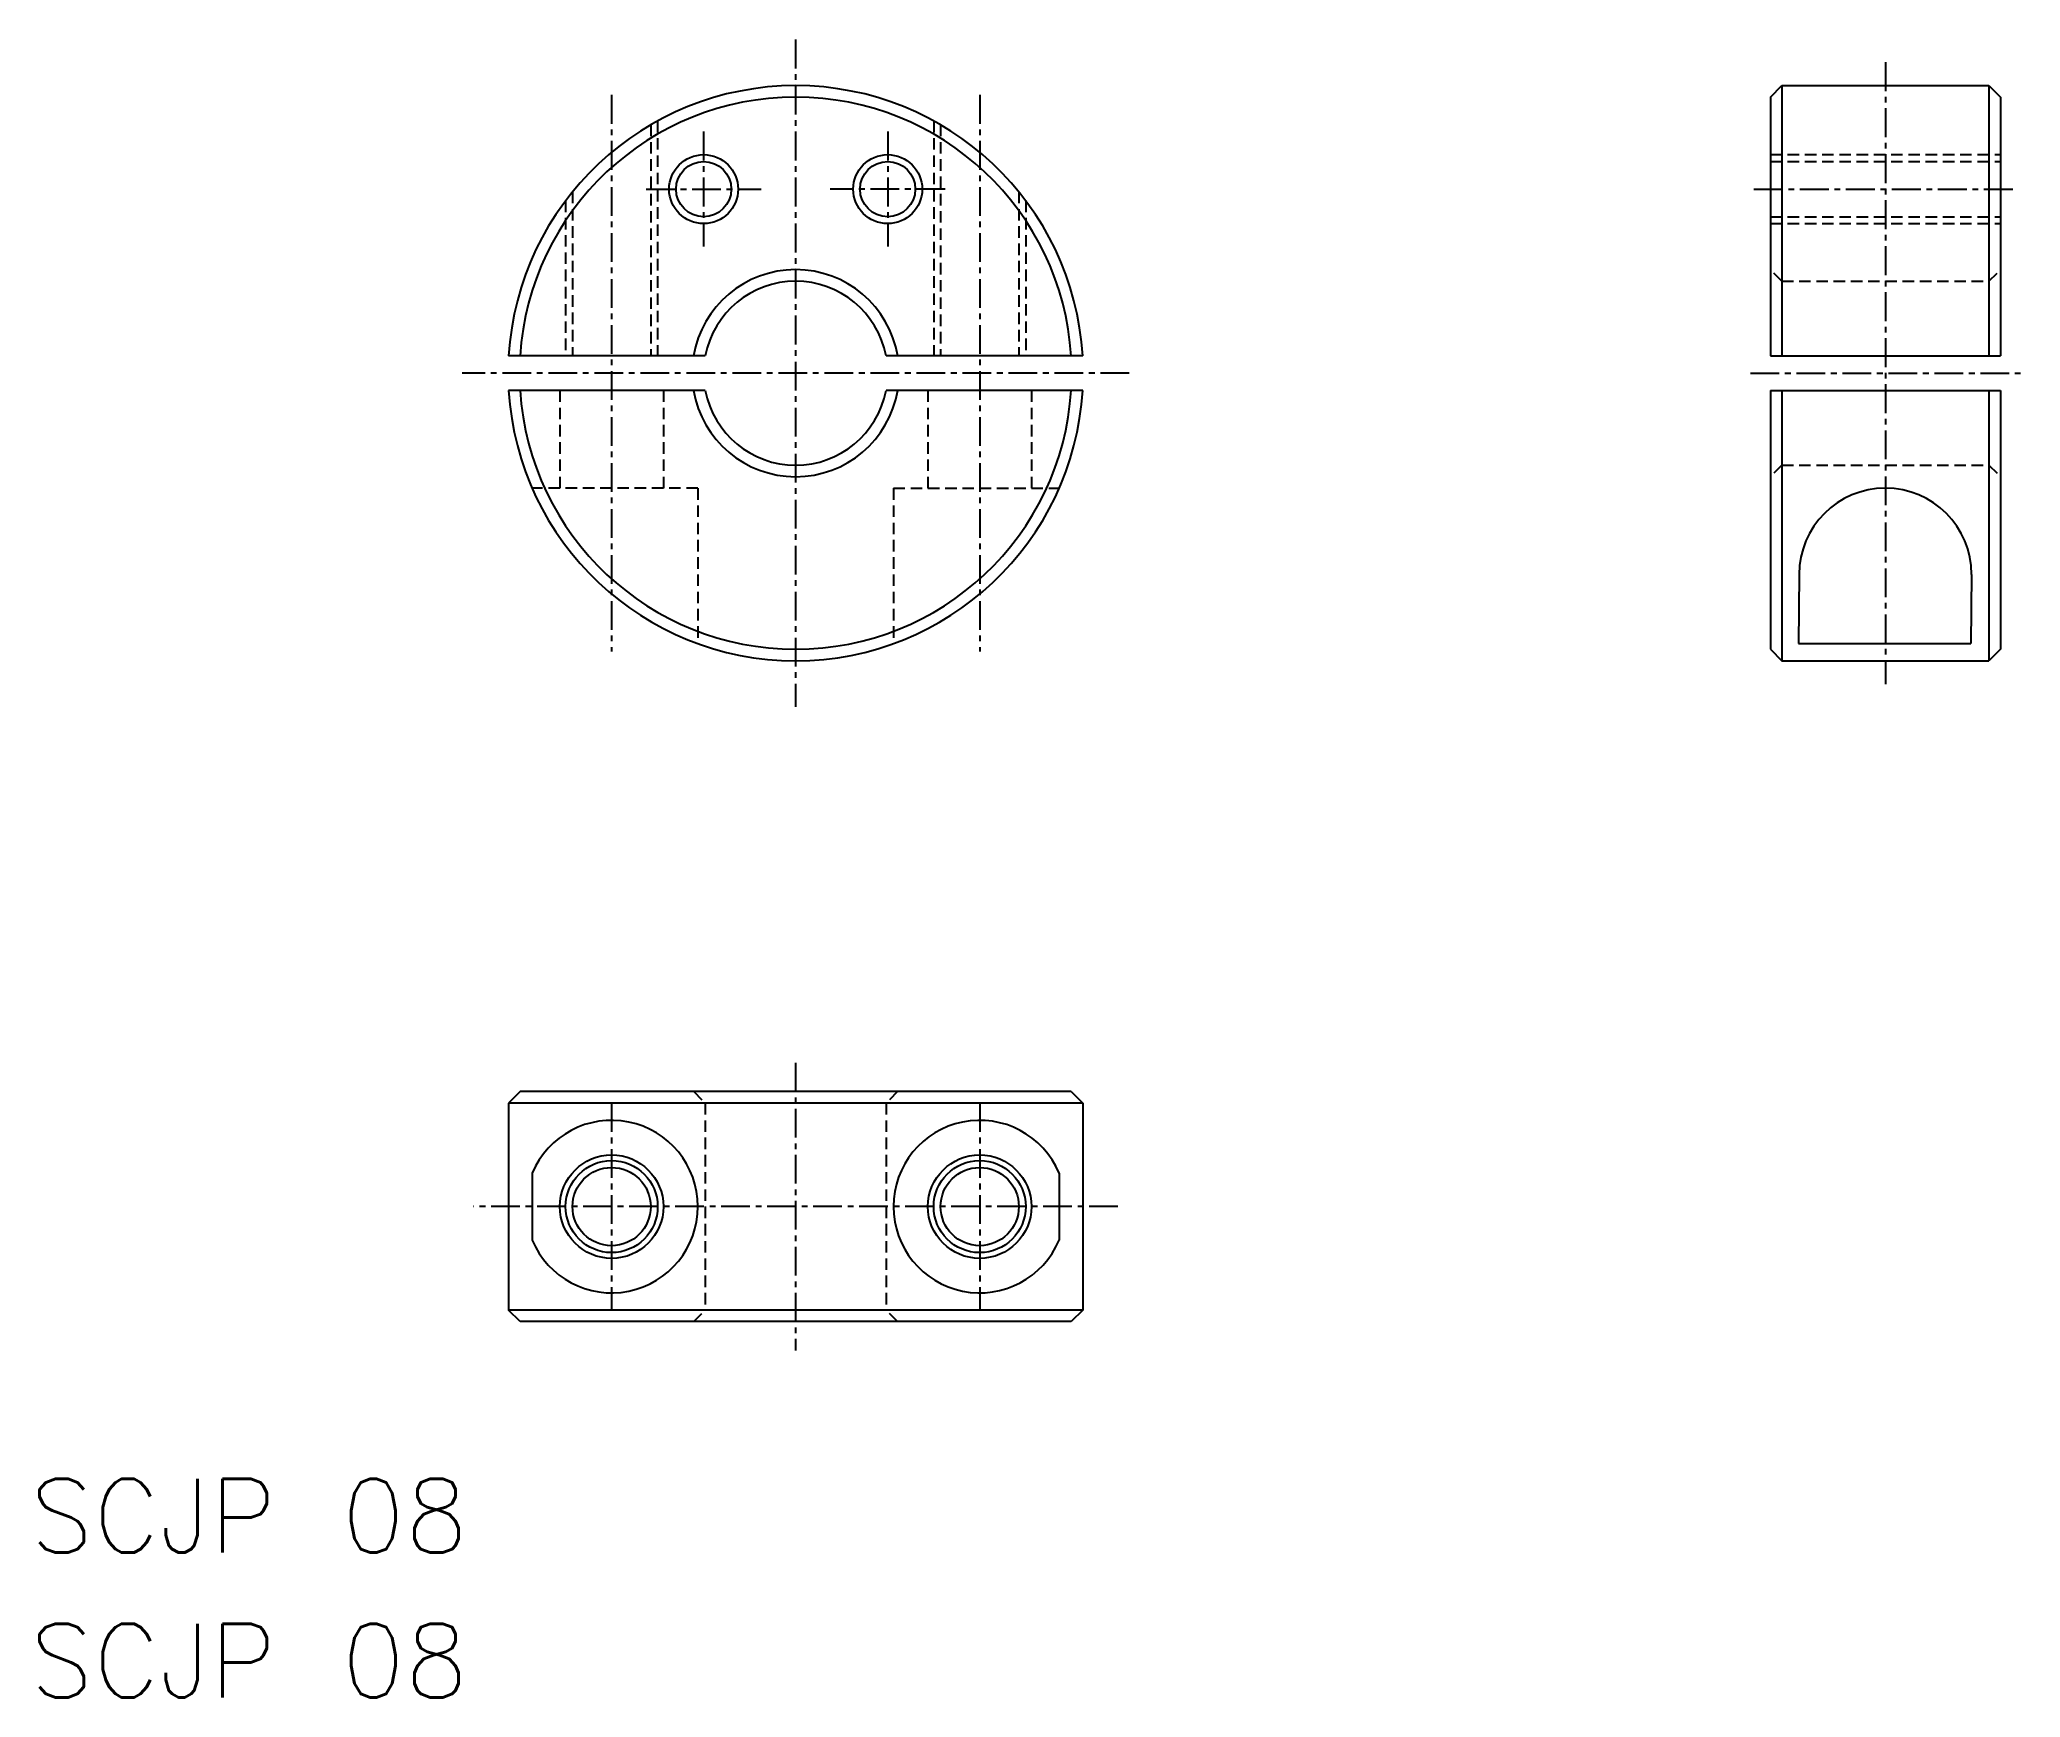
# Model space of a CAD drawing. Extents: x 92.8 to 178.9, y -422.5 to -350.4.
import ezdxf

# ---------------------------------------------------------------- set-up
doc = ezdxf.new("R2010")
doc.units = 0
doc.linetypes.add('CENTER', pattern=[2, 1.25, -0.25, 0.25, -0.25])
doc.linetypes.add('DASHED', pattern=[0.75, 0.5, -0.25])
doc.layers.get('0').update_dxf_attribs({"linetype": 'CONTINUOUS'})
doc.layers.add('CENTER', color=1, linetype='CENTER')
doc.styles.get("Standard").update_dxf_attribs({"font": 'txt.shx', "bigfont": 'bigfont.shx'})

msp = doc.modelspace()

# ---------------------------------------------------------------- linework, layer by layer
at = {"color": 7, "linetype": 'CONTINUOUS'}
for p, q in [((168.069, -352.902), (168.569, -352.402)), ((168.069, -352.902), (168.069, -364.152)), ((168.569, -352.402), (168.569, -364.152)), ((168.569, -352.402), (177.569, -352.402)), ((177.569, -352.402), (177.569, -364.152)), ((177.569, -352.402), (178.069, -352.902)), ((178.069, -352.902), (178.069, -364.152)), ((121.768, -364.152), (113.22, -364.152)), ((138.175, -364.152), (129.626, -364.152)), ((168.069, -364.152), (178.069, -364.152)), ((121.768, -365.652), (113.22, -365.652)), ((138.175, -365.652), (129.626, -365.652)), ((168.069, -365.652), (178.069, -365.652)), ((168.069, -365.652), (168.069, -376.902)), ((168.569, -365.652), (168.569, -377.402)), ((177.569, -365.652), (177.569, -377.402)), ((178.069, -365.652), (178.069, -376.902)), ((169.319, -373.652), (169.285, -376.657)), ((176.819, -373.652), (176.785, -376.657)), ((168.069, -376.902), (168.569, -377.402)), ((169.285, -376.657), (176.785, -376.657)), ((178.069, -376.902), (177.569, -377.402)), ((168.569, -377.402), (177.569, -377.402)), ((113.72, -396.132), (113.22, -396.632)), ((138.175, -396.632), (113.22, -396.632)), ((113.22, -396.632), (113.22, -405.632)), ((137.675, -396.132), (113.72, -396.132)), ((137.675, -396.132), (138.175, -396.632)), ((138.175, -396.632), (138.175, -405.632)), ((114.241, -399.677), (114.241, -402.586)), ((137.154, -399.677), (137.154, -402.586)), ((138.175, -405.632), (113.22, -405.632)), ((113.72, -406.132), (113.22, -405.632)), ((137.675, -406.132), (113.72, -406.132)), ((138.175, -405.632), (137.675, -406.132))]:
    msp.add_line(p, q, dxfattribs=at)
at = {"color": 3, "linetype": 'DASHED'}
for p, q in [((119.397, -354.106), (119.397, -364.152)), ((119.697, -353.936), (119.697, -364.152)), ((131.697, -353.936), (131.697, -364.152)), ((131.997, -354.106), (131.997, -364.152)), ((168.069, -355.402), (178.069, -355.402)), ((168.069, -355.702), (178.069, -355.702)), ((115.997, -357.018), (115.997, -364.152)), ((135.397, -357.018), (135.397, -364.152)), ((115.697, -357.402), (115.697, -364.152)), ((135.697, -357.402), (135.697, -364.152)), ((168.069, -358.102), (178.069, -358.102)), ((168.069, -358.402), (178.069, -358.402)), ((168.569, -360.902), (168.069, -360.402)), ((177.569, -360.902), (178.069, -360.402)), ((168.569, -360.902), (177.569, -360.902)), ((115.447, -365.652), (115.447, -369.902)), ((119.947, -365.652), (119.947, -369.902)), ((131.447, -365.652), (131.447, -369.902)), ((135.947, -365.652), (135.947, -369.902)), ((168.569, -368.902), (168.069, -369.402)), ((168.569, -368.902), (177.569, -368.902)), ((177.569, -368.902), (178.069, -369.402)), ((121.447, -369.902), (114.241, -369.902)), ((121.447, -369.902), (121.447, -376.657)), ((129.947, -369.902), (129.947, -376.657)), ((129.947, -369.902), (137.154, -369.902)), ((121.268, -396.132), (121.768, -396.632)), ((121.768, -396.632), (121.768, -405.632)), ((130.126, -396.132), (129.626, -396.632)), ((129.626, -396.632), (129.626, -405.632)), ((121.268, -406.132), (121.768, -405.632)), ((130.126, -406.132), (129.626, -405.632))]:
    msp.add_line(p, q, dxfattribs=at)
at = {"color": 3, "linetype": 'CONTINUOUS'}
for centre, radius in [((121.697, -356.902), 1.5), ((129.697, -356.902), 1.5), ((117.697, -401.132), 2), ((133.697, -401.132), 2)]:
    msp.add_circle(centre, radius, dxfattribs=at)
at = {"color": 7, "linetype": 'CONTINUOUS'}
for centre, radius in [((121.697, -356.902), 1.2), ((129.697, -356.902), 1.2), ((117.697, -401.132), 2.25), ((117.697, -401.132), 1.7), ((133.697, -401.132), 2.25), ((133.697, -401.132), 1.7)]:
    msp.add_circle(centre, radius, dxfattribs=at)
for centre, radius, start, end in [((125.697, -364.902), 12.5, 3.43981, 176.56019), ((125.697, -364.902), 12, 3.58332, 176.41668), ((125.697, -364.902), 4.5, 9.59407, 170.40593), ((125.697, -364.902), 4, 10.80692, 169.19308), ((125.697, -364.902), 12.5, 183.43981, 356.56019), ((125.697, -364.902), 12, 183.58332, 356.41668), ((125.697, -364.902), 4.5, 189.59407, 350.40593), ((125.697, -364.902), 4, 190.80692, 349.19308), ((173.069, -373.652), 3.75, 0, 180), ((117.697, -401.132), 3.75, 202.82158, 157.17842), ((133.697, -401.132), 3.75, 22.82158, 337.17842)]:
    msp.add_arc(centre, radius, start, end, dxfattribs=at)
at = {"layer": 'CENTER', "color": 1, "linetype": 'CENTER'}
for p, q in [((125.697, -350.402), (125.697, -379.402)), ((173.069, -351.387), (173.069, -378.417)), ((117.697, -352.809), (117.697, -376.995)), ((133.697, -352.809), (133.697, -376.995)), ((121.697, -354.402), (121.697, -359.402)), ((129.697, -354.402), (129.697, -359.402)), ((119.197, -356.902), (124.197, -356.902)), ((132.197, -356.902), (127.197, -356.902)), ((167.355, -356.902), (178.783, -356.902)), ((140.197, -364.902), (111.197, -364.902)), ((167.201, -364.902), (178.937, -364.902)), ((125.697, -394.882), (125.697, -407.382)), ((117.697, -396.632), (117.697, -405.632)), ((133.697, -396.632), (133.697, -405.632)), ((139.709, -401.132), (111.686, -401.132))]:
    msp.add_line(p, q, dxfattribs=at)

# ---------------------------------------------------------------- texts
at = {"color": 7, "linetype": 'CONTINUOUS'}
for p in [(92.42, -416.173), (92.42, -422.467)]:
    msp.add_text('SCJP 08', height=3.2, dxfattribs=at).set_placement(p)

doc.saveas('drawing.dxf')
